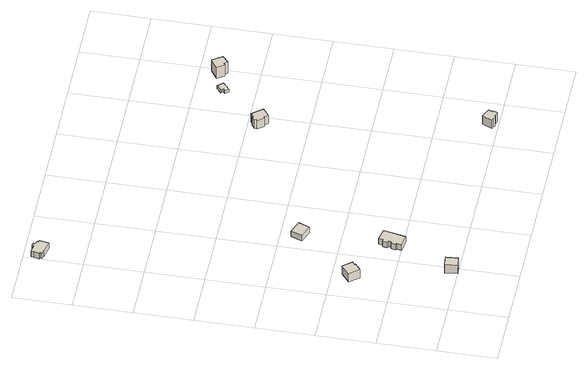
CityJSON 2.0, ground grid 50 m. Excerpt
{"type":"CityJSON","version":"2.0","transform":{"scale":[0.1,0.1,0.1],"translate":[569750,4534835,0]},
"CityObjects":{
"building1":{"type":"Building","geometry":[{"type":"MultiSurface","lod":"1","boundaries":[[[0,1,2,3]],[[0,3,4,5]],[[3,2,6,4]],[[2,1,7,6]],[[1,0,5,7]],[[5,4,6,7]]]}]},
"building2":{"type":"Building","geometry":[{"type":"MultiSurface","lod":"1","boundaries":[[[8,9,10,11,12,13]],[[8,13,14,15]],[[13,12,16,14]],[[12,11,17,16]],[[11,10,18,17]],[[10,9,19,18]],[[9,8,15,19]],[[15,14,16,17,18,19]]]}]},
"building3":{"type":"Building","geometry":[{"type":"MultiSurface","lod":"1","boundaries":[[[20,21,22,23,24,25,26,27,28,29,30,31]],[[20,31,32,33]],[[31,30,34,32]],[[30,29,35,34]],[[29,28,36,35]],[[28,27,37,36]],[[27,26,38,37]],[[26,25,39,38]],[[25,24,40,39]],[[24,23,41,40]],[[23,22,42,41]],[[22,21,43,42]],[[21,20,33,43]],[[33,32,34,35,36,37,38,39,40,41,42,43]]]}]},
"building4":{"type":"Building","geometry":[{"type":"MultiSurface","lod":"1","boundaries":[[[44,45,46,47]],[[44,47,48,49]],[[47,46,50,48]],[[46,45,51,50]],[[45,44,49,51]],[[49,48,50,51]]]}]},
"building5":{"type":"Building","geometry":[{"type":"MultiSurface","lod":"1","boundaries":[[[52,53,54,55,56,57,58,59,60,61,62,63,64,65,66]],[[52,66,67,68]],[[66,65,69,67]],[[65,64,70,69]],[[64,63,71,70]],[[63,62,72,71]],[[62,61,73,72]],[[61,60,74,73]],[[60,59,75,74]],[[59,58,76,75]],[[58,57,77,76]],[[57,56,78,77]],[[56,55,79,78]],[[55,54,80,79]],[[54,53,81,80]],[[53,52,68,81]],[[68,67,69,70,71,72,73,74,75,76,77,78,79,80,81]]]}]},
"building6":{"type":"Building","geometry":[{"type":"MultiSurface","lod":"1","boundaries":[[[82,83,84,85,86,87,88,89,90,91,92]],[[82,92,93,94]],[[92,91,95,93]],[[91,90,96,95]],[[90,89,97,96]],[[89,88,98,97]],[[88,87,99,98]],[[87,86,100,99]],[[86,85,101,100]],[[85,84,102,101]],[[84,83,103,102]],[[83,82,94,103]],[[94,93,95,96,97,98,99,100,101,102,103]]]}]},
"building7":{"type":"Building","geometry":[{"type":"MultiSurface","lod":"1","boundaries":[[[104,105,106,107,108,109,110,111,112,113]],[[104,113,114,115]],[[113,112,116,114]],[[112,111,117,116]],[[111,110,118,117]],[[110,109,119,118]],[[109,108,120,119]],[[108,107,121,120]],[[107,106,122,121]],[[106,105,123,122]],[[105,104,115,123]],[[115,114,116,117,118,119,120,121,122,123]]]}]},
"building8":{"type":"Building","geometry":[{"type":"MultiSurface","lod":"1","boundaries":[[[124,125,126,127,128,129,130,131]],[[124,131,132,133]],[[131,130,134,132]],[[130,129,135,134]],[[129,128,136,135]],[[128,127,137,136]],[[127,126,138,137]],[[126,125,139,138]],[[125,124,133,139]],[[133,132,134,135,136,137,138,139]]]}]},
"building9":{"type":"Building","geometry":[{"type":"MultiSurface","lod":"1","boundaries":[[[140,141,142,143,144,145]],[[140,145,146,147]],[[145,144,148,146]],[[144,143,149,148]],[[143,142,150,149]],[[142,141,151,150]],[[141,140,147,151]],[[147,146,148,149,150,151]]]}]}
},
"vertices":[
[449,5,0],[437,114,0],[527,122,0],[535,16,0],[535,16,90],[449,5,90],[527,122,90],[437,114,90],
[253,774,0],[187,855,0],[272,924,0],[332,851,0],[305,828,0],[311,821,0],[311,821,90],[253,774,90],[305,828,90],[332,851,90],[272,924,90],[187,855,90],
[784,679,0],[742,484,0],[639,505,0],[648,545,0],[633,547,0],[643,593,0],[658,589,0],[664,616,0],[649,619,0],[659,665,0],[673,661,0],[682,700,0],[682,700,60],[784,679,60],[673,661,60],[659,665,60],[649,619,60],[664,616,60],[658,589,60],[643,593,60],[633,547,60],[648,545,60],[639,505,60],[742,484,60],
[711,1273,0],[603,1317,0],[642,1413,0],[750,1368,0],[750,1368,60],[711,1273,60],[642,1413,60],[603,1317,60],
[142,3315,0],[40,3338,0],[41,3341,0],[10,3349,0],[14,3365,0],[4,3368,0],[16,3419,0],[21,3442,0],[86,3428,0],[90,3446,0],[118,3439,0],[115,3421,0],[144,3413,0],[142,3400,0],[159,3396,0],[159,3396,60],[142,3315,60],[142,3400,60],[144,3413,60],[115,3421,60],[118,3439,60],[90,3446,60],[86,3428,60],[21,3442,60],[16,3419,60],[4,3368,60],[14,3365,60],[10,3349,60],[41,3341,60],[40,3338,60],
[2305,22,0],[2279,30,0],[2274,38,0],[2242,29,0],[2228,45,0],[2212,50,0],[2250,136,0],[2329,102,0],[2315,59,0],[2325,57,0],[2314,27,0],[2314,27,90],[2305,22,90],[2325,57,90],[2315,59,90],[2329,102,90],[2250,136,90],[2212,50,90],[2228,45,90],[2242,29,90],[2274,38,90],[2279,30,90],
[2008,1894,0],[1941,1840,0],[1914,1874,0],[1902,1865,0],[1860,1918,0],[1873,1928,0],[1864,1940,0],[1897,1968,0],[1906,1959,0],[1935,1982,0],[1935,1982,90],[2008,1894,90],[1906,1959,90],[1897,1968,90],[1864,1940,90],[1873,1928,90],[1860,1918,90],[1902,1865,90],[1914,1874,90],[1941,1840,90],
[2321,2280,0],[2255,2223,0],[2233,2252,0],[2248,2268,0],[2245,2273,0],[2233,2287,0],[2279,2328,0],[2297,2308,0],[2297,2308,30],[2321,2280,30],[2279,2328,30],[2233,2287,30],[2245,2273,30],[2248,2268,30],[2233,2252,30],[2255,2223,30],
[2439,2289,0],[2397,2351,0],[2480,2408,0],[2536,2326,0],[2476,2273,0],[2456,2301,0],[2456,2301,120],[2439,2289,120],[2476,2273,120],[2536,2326,120],[2480,2408,120],[2397,2351,120]
]}
